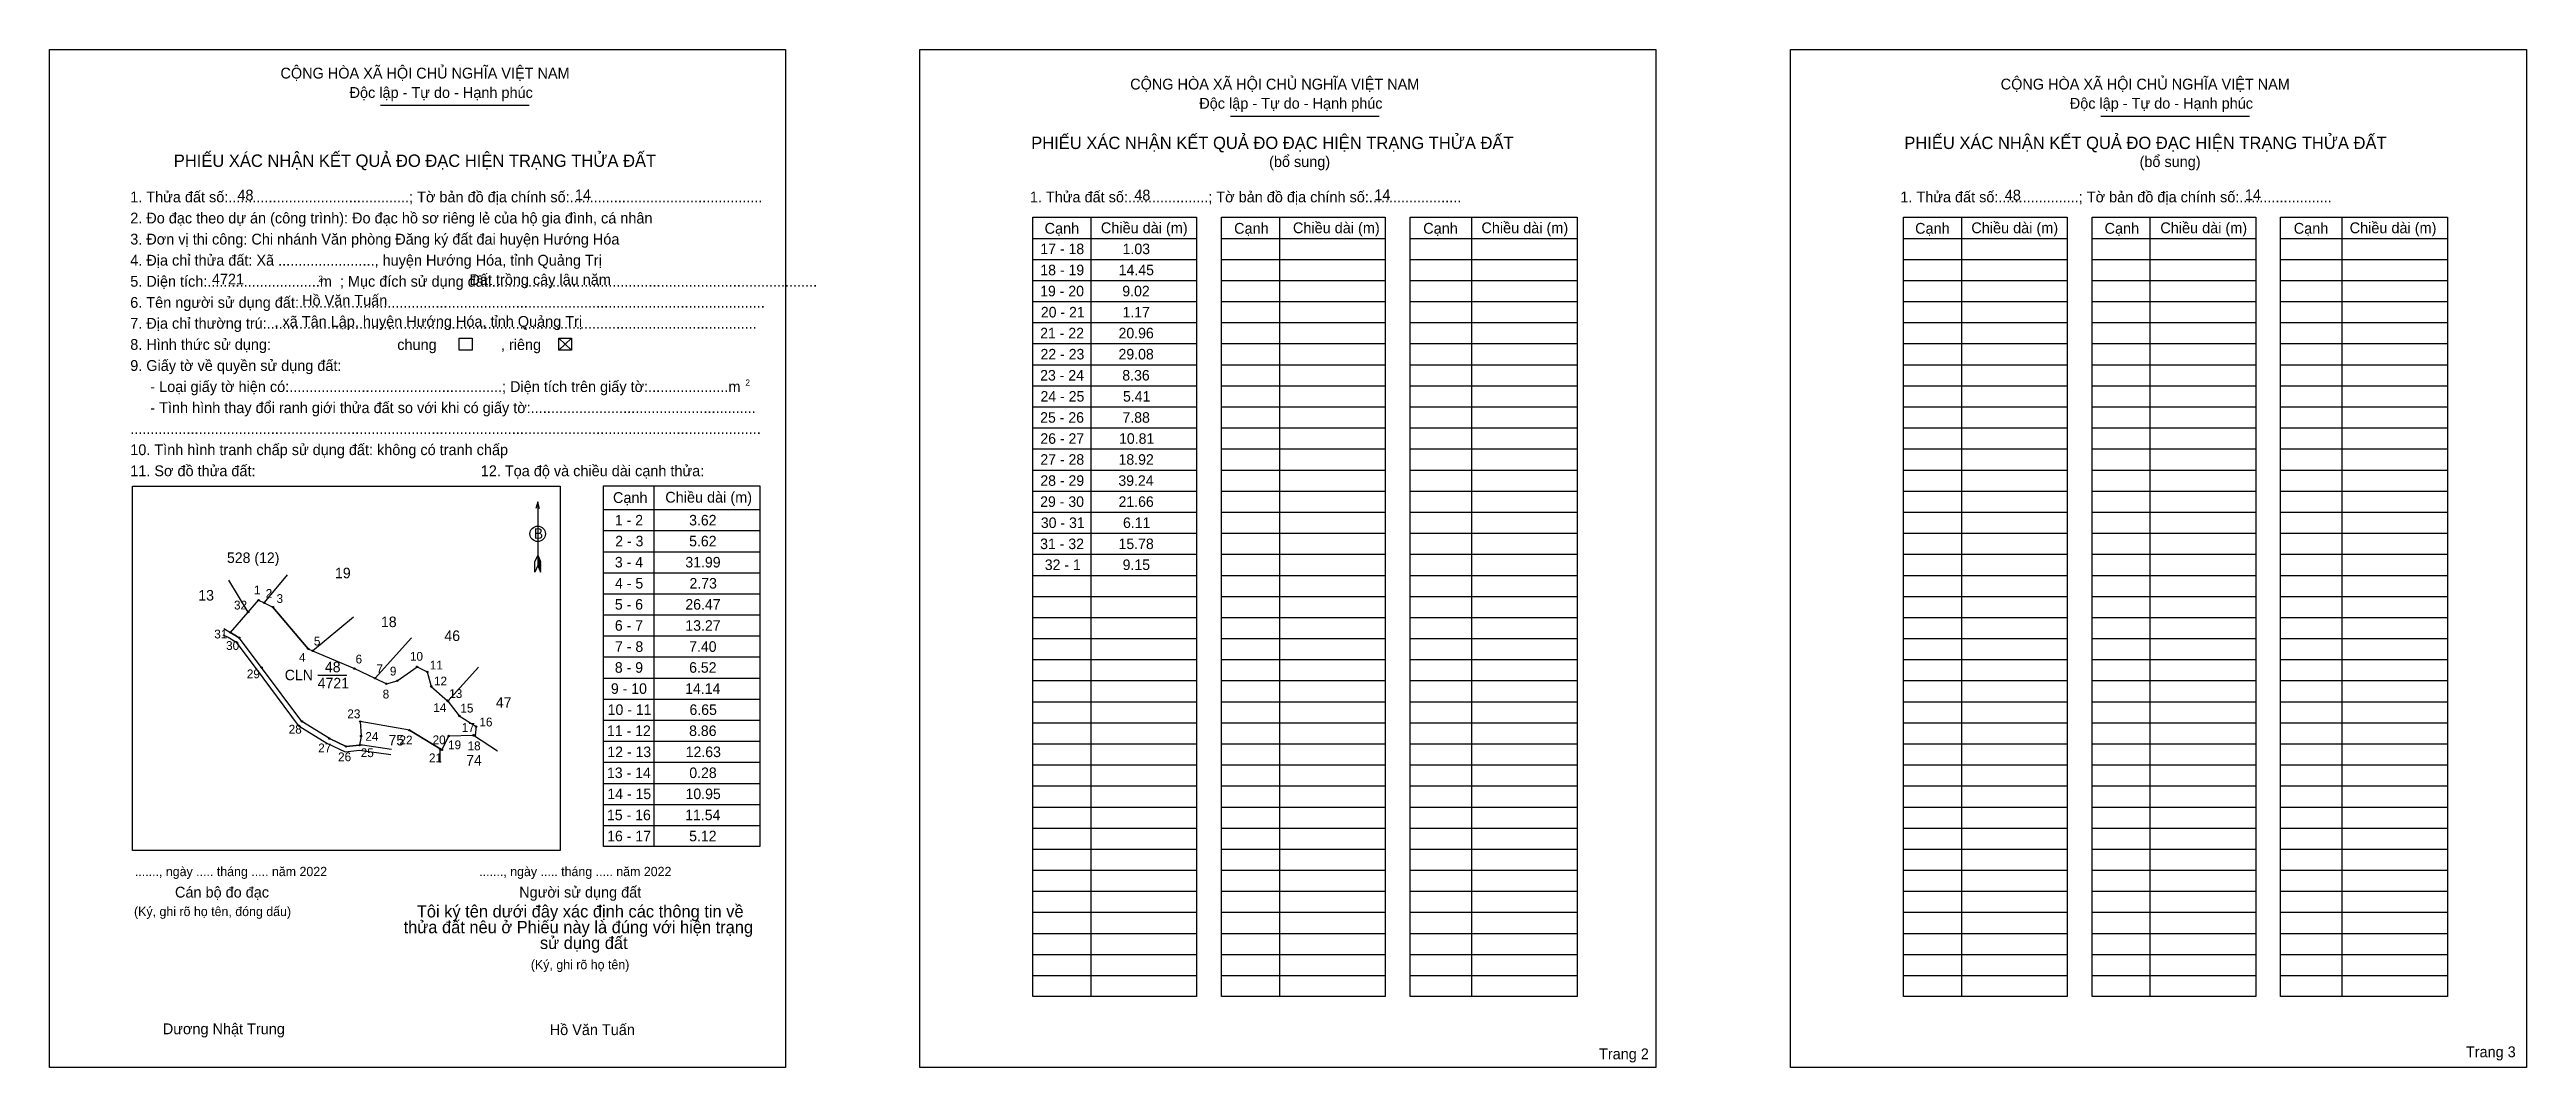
# Model space of a CAD drawing. Extents: x 548644 to 550088, y 1836706 to 1837300.
import ezdxf

# ---------------------------------------------------------------- set-up
doc = ezdxf.new("R2010")
doc.units = 0
for name, color, linetype in [('Level 1', 7, 'Continuous'), ('Level 10', 7, 'Continuous'), ('Level 11', 7, 'Continuous'), ('Level 13', 7, 'Continuous'), ('Level 2', 7, 'Continuous'), ('Level 25', 7, 'Continuous'), ('Level 48', 7, 'Continuous'), ('Level 50', 7, 'Continuous'), ('Level 52', 7, 'Continuous'), ('Level 55', 7, 'Continuous'), ('Level 6', 7, 'Continuous'), ('Level 9', 7, 'Continuous')]:
    doc.layers.add(name, color=color, linetype=linetype)

msp = doc.modelspace()

# ---------------------------------------------------------------- linework, layer by layer
at = {"layer": 'Level 1'}
for p, q in [((548644, 1837300), (548644, 1837300)), ((549151.6, 1837300), (549151.6, 1837300)), ((548837, 1837267.5), (548923.8, 1837267.5)), ((549332.6, 1837261.2), (549419.3, 1837261.2)), ((549840.2, 1837261.2), (549926.9, 1837261.2)), ((549251.3, 1837202.2), (549251.3, 1836747.8)), ((549361.2, 1837202.2), (549361.2, 1836747.8)), ((549473.2, 1837202.2), (549473.2, 1836747.8)), ((549758.9, 1837202.2), (549758.9, 1836747.8)), ((549868.8, 1837202.2), (549868.8, 1836747.8)), ((549980.8, 1837202.2), (549980.8, 1836747.8)), ((549217.5, 1837189.9), (549312.9, 1837189.9)), ((549327.5, 1837189.9), (549422.9, 1837189.9)), ((549437.4, 1837189.9), (549534.8, 1837189.9)), ((549725.1, 1837189.9), (549820.5, 1837189.9)), ((549835.1, 1837189.9), (549930.5, 1837189.9)), ((549945, 1837189.9), (550042.4, 1837189.9)), ((549217.5, 1837177.6), (549312.9, 1837177.6)), ((549327.5, 1837177.6), (549422.9, 1837177.6)), ((549437.4, 1837177.6), (549534.8, 1837177.6)), ((549725.1, 1837177.6), (549820.5, 1837177.6)), ((549835.1, 1837177.6), (549930.5, 1837177.6)), ((549945, 1837177.6), (550042.4, 1837177.6)), ((549217.5, 1837165.3), (549312.9, 1837165.3)), ((549327.5, 1837165.3), (549422.9, 1837165.3)), ((549437.4, 1837165.3), (549534.8, 1837165.3)), ((549725.1, 1837165.3), (549820.5, 1837165.3)), ((549835.1, 1837165.3), (549930.5, 1837165.3)), ((549945, 1837165.3), (550042.4, 1837165.3)), ((549217.5, 1837153), (549312.9, 1837153)), ((549327.5, 1837153), (549422.9, 1837153)), ((549437.4, 1837153), (549534.8, 1837153)), ((549725.1, 1837153), (549820.5, 1837153)), ((549835.1, 1837153), (549930.5, 1837153)), ((549945, 1837153), (550042.4, 1837153)), ((548941, 1837131.7), (548948.4, 1837124.8)), ((548941, 1837124.8), (548948.4, 1837131.7)), ((549217.5, 1837140.8), (549312.9, 1837140.8)), ((549217.5, 1837128.5), (549312.9, 1837128.5)), ((549327.5, 1837140.8), (549422.9, 1837140.8)), ((549327.5, 1837128.5), (549422.9, 1837128.5)), ((549437.4, 1837140.8), (549534.8, 1837140.8)), ((549437.4, 1837128.5), (549534.8, 1837128.5)), ((549725.1, 1837140.8), (549820.5, 1837140.8)), ((549725.1, 1837128.5), (549820.5, 1837128.5)), ((549835.1, 1837140.8), (549930.5, 1837140.8)), ((549835.1, 1837128.5), (549930.5, 1837128.5)), ((549945, 1837140.8), (550042.4, 1837140.8)), ((549945, 1837128.5), (550042.4, 1837128.5)), ((549217.5, 1837116.2), (549312.9, 1837116.2)), ((549327.5, 1837116.2), (549422.9, 1837116.2)), ((549437.4, 1837116.2), (549534.8, 1837116.2)), ((549725.1, 1837116.2), (549820.5, 1837116.2)), ((549835.1, 1837116.2), (549930.5, 1837116.2)), ((549945, 1837116.2), (550042.4, 1837116.2)), ((549217.5, 1837103.9), (549312.9, 1837103.9)), ((549327.5, 1837103.9), (549422.9, 1837103.9)), ((549437.4, 1837103.9), (549534.8, 1837103.9)), ((549725.1, 1837103.9), (549820.5, 1837103.9)), ((549835.1, 1837103.9), (549930.5, 1837103.9)), ((549945, 1837103.9), (550042.4, 1837103.9)), ((549217.5, 1837091.6), (549312.9, 1837091.6)), ((549327.5, 1837091.6), (549422.9, 1837091.6)), ((549437.4, 1837091.6), (549534.8, 1837091.6)), ((549725.1, 1837091.6), (549820.5, 1837091.6)), ((549835.1, 1837091.6), (549930.5, 1837091.6)), ((549945, 1837091.6), (550042.4, 1837091.6)), ((549217.5, 1837079.4), (549312.9, 1837079.4)), ((549327.5, 1837079.4), (549422.9, 1837079.4)), ((549437.4, 1837079.4), (549534.8, 1837079.4)), ((549725.1, 1837079.4), (549820.5, 1837079.4)), ((549835.1, 1837079.4), (549930.5, 1837079.4)), ((549945, 1837079.4), (550042.4, 1837079.4)), ((549217.5, 1837067.1), (549312.9, 1837067.1)), ((549217.5, 1837054.8), (549312.9, 1837054.8)), ((549327.5, 1837067.1), (549422.9, 1837067.1)), ((549327.5, 1837054.8), (549422.9, 1837054.8)), ((549437.4, 1837067.1), (549534.8, 1837067.1)), ((549437.4, 1837054.8), (549534.8, 1837054.8)), ((549725.1, 1837067.1), (549820.5, 1837067.1)), ((549725.1, 1837054.8), (549820.5, 1837054.8)), ((549835.1, 1837067.1), (549930.5, 1837067.1)), ((549835.1, 1837054.8), (549930.5, 1837054.8)), ((549945, 1837067.1), (550042.4, 1837067.1)), ((549945, 1837054.8), (550042.4, 1837054.8)), ((548692.4, 1837045.4), (548692.4, 1837045.4)), ((548996.5, 1837045.5), (548996.5, 1836835.2)), ((549217.5, 1837042.5), (549312.9, 1837042.5)), ((549327.5, 1837042.5), (549422.9, 1837042.5)), ((549437.4, 1837042.5), (549534.8, 1837042.5)), ((549725.1, 1837042.5), (549820.5, 1837042.5)), ((549835.1, 1837042.5), (549930.5, 1837042.5)), ((549945, 1837042.5), (550042.4, 1837042.5)), ((548928.7, 1837036.2), (548928.7, 1836999.1)), ((548967.1, 1837031.7), (549058.2, 1837031.7)), ((549217.5, 1837030.2), (549312.9, 1837030.2)), ((549327.5, 1837030.2), (549422.9, 1837030.2)), ((549437.4, 1837030.2), (549534.8, 1837030.2)), ((549725.1, 1837030.2), (549820.5, 1837030.2)), ((549835.1, 1837030.2), (549930.5, 1837030.2)), ((549945, 1837030.2), (550042.4, 1837030.2)), ((548967.1, 1837019.5), (549058.2, 1837019.5)), ((549217.5, 1837018), (549312.9, 1837018)), ((549327.5, 1837018), (549422.9, 1837018)), ((549437.4, 1837018), (549534.8, 1837018)), ((549725.1, 1837018), (549820.5, 1837018)), ((549835.1, 1837018), (549930.5, 1837018)), ((549945, 1837018), (550042.4, 1837018)), ((548928.7, 1837005.2), (548927.1, 1837001.4)), ((548927.1, 1836995.3), (548927.1, 1837001.4)), ((548928.7, 1836999.1), (548927.1, 1836995.3)), ((548928.7, 1837005.2), (548930.3, 1837001.4)), ((548928.7, 1837004.7), (548930.3, 1837000.9)), ((548928.7, 1837004.1), (548930.3, 1837000.3)), ((548928.7, 1837003.6), (548930.3, 1836999.8)), ((548928.7, 1837003.1), (548930.3, 1836999.2)), ((548928.7, 1837002.5), (548930.3, 1836998.7)), ((548928.7, 1837002), (548930.3, 1836998.1)), ((548928.7, 1837001.5), (548930.3, 1836997.6)), ((548928.7, 1837000.9), (548930.3, 1836997)), ((548928.7, 1837000.4), (548930.3, 1836996.5)), ((548928.7, 1836999.9), (548930.3, 1836995.9)), ((548928.7, 1836999.1), (548930.3, 1836995.3)), ((548930.3, 1836995.3), (548930.3, 1837001.4)), ((548967.1, 1837007.2), (549058.2, 1837007.2)), ((549217.5, 1837005.7), (549312.9, 1837005.7)), ((549327.5, 1837005.7), (549422.9, 1837005.7)), ((549437.4, 1837005.7), (549534.8, 1837005.7)), ((549725.1, 1837005.7), (549820.5, 1837005.7)), ((549835.1, 1837005.7), (549930.5, 1837005.7)), ((549945, 1837005.7), (550042.4, 1837005.7)), ((548967.1, 1836994.9), (549058.2, 1836994.9)), ((548967.1, 1836982.6), (549058.2, 1836982.6)), ((549217.5, 1836993.4), (549312.9, 1836993.4)), ((549327.5, 1836993.4), (549422.9, 1836993.4)), ((549437.4, 1836993.4), (549534.8, 1836993.4)), ((549725.1, 1836993.4), (549820.5, 1836993.4)), ((549835.1, 1836993.4), (549930.5, 1836993.4)), ((549945, 1836993.4), (550042.4, 1836993.4)), ((548967.1, 1836970.3), (549058.2, 1836970.3)), ((549217.5, 1836981.1), (549312.9, 1836981.1)), ((549217.5, 1836968.8), (549312.9, 1836968.8)), ((549327.5, 1836981.1), (549422.9, 1836981.1)), ((549327.5, 1836968.8), (549422.9, 1836968.8)), ((549437.4, 1836981.1), (549534.8, 1836981.1)), ((549437.4, 1836968.8), (549534.8, 1836968.8)), ((549725.1, 1836981.1), (549820.5, 1836981.1)), ((549725.1, 1836968.8), (549820.5, 1836968.8)), ((549835.1, 1836981.1), (549930.5, 1836981.1)), ((549835.1, 1836968.8), (549930.5, 1836968.8)), ((549945, 1836981.1), (550042.4, 1836981.1)), ((549945, 1836968.8), (550042.4, 1836968.8)), ((548967.1, 1836958.1), (549058.2, 1836958.1)), ((549217.5, 1836956.5), (549312.9, 1836956.5)), ((549327.5, 1836956.5), (549422.9, 1836956.5)), ((549437.4, 1836956.5), (549534.8, 1836956.5)), ((549725.1, 1836956.5), (549820.5, 1836956.5)), ((549835.1, 1836956.5), (549930.5, 1836956.5)), ((549945, 1836956.5), (550042.4, 1836956.5)), ((548967.1, 1836945.8), (549058.2, 1836945.8)), ((549217.5, 1836944.3), (549312.9, 1836944.3)), ((549327.5, 1836944.3), (549422.9, 1836944.3)), ((549437.4, 1836944.3), (549534.8, 1836944.3)), ((549725.1, 1836944.3), (549820.5, 1836944.3)), ((549835.1, 1836944.3), (549930.5, 1836944.3)), ((549945, 1836944.3), (550042.4, 1836944.3)), ((548967.1, 1836933.5), (549058.2, 1836933.5)), ((549217.5, 1836932), (549312.9, 1836932)), ((549327.5, 1836932), (549422.9, 1836932)), ((549437.4, 1836932), (549534.8, 1836932)), ((549725.1, 1836932), (549820.5, 1836932)), ((549835.1, 1836932), (549930.5, 1836932)), ((549945, 1836932), (550042.4, 1836932)), ((548967.1, 1836921.2), (549058.2, 1836921.2)), ((549217.5, 1836919.7), (549312.9, 1836919.7)), ((549327.5, 1836919.7), (549422.9, 1836919.7)), ((549437.4, 1836919.7), (549534.8, 1836919.7)), ((549725.1, 1836919.7), (549820.5, 1836919.7)), ((549835.1, 1836919.7), (549930.5, 1836919.7)), ((549945, 1836919.7), (550042.4, 1836919.7)), ((548967.1, 1836908.9), (549058.2, 1836908.9)), ((548967.1, 1836896.7), (549058.2, 1836896.7)), ((549217.5, 1836907.4), (549312.9, 1836907.4)), ((549327.5, 1836907.4), (549422.9, 1836907.4)), ((549437.4, 1836907.4), (549534.8, 1836907.4)), ((549725.1, 1836907.4), (549820.5, 1836907.4)), ((549835.1, 1836907.4), (549930.5, 1836907.4)), ((549945, 1836907.4), (550042.4, 1836907.4)), ((548967.1, 1836884.4), (549058.2, 1836884.4)), ((549217.5, 1836895.1), (549312.9, 1836895.1)), ((549217.5, 1836882.9), (549312.9, 1836882.9)), ((549327.5, 1836895.1), (549422.9, 1836895.1)), ((549327.5, 1836882.9), (549422.9, 1836882.9)), ((549437.4, 1836895.1), (549534.8, 1836895.1)), ((549437.4, 1836882.9), (549534.8, 1836882.9)), ((549725.1, 1836895.1), (549820.5, 1836895.1)), ((549725.1, 1836882.9), (549820.5, 1836882.9)), ((549835.1, 1836895.1), (549930.5, 1836895.1)), ((549835.1, 1836882.9), (549930.5, 1836882.9)), ((549945, 1836895.1), (550042.4, 1836895.1)), ((549945, 1836882.9), (550042.4, 1836882.9)), ((548967.1, 1836872.1), (549058.2, 1836872.1)), ((549217.5, 1836870.6), (549312.9, 1836870.6)), ((549327.5, 1836870.6), (549422.9, 1836870.6)), ((549437.4, 1836870.6), (549534.8, 1836870.6)), ((549725.1, 1836870.6), (549820.5, 1836870.6)), ((549835.1, 1836870.6), (549930.5, 1836870.6)), ((549945, 1836870.6), (550042.4, 1836870.6)), ((548967.1, 1836859.8), (549058.2, 1836859.8)), ((549217.5, 1836858.3), (549312.9, 1836858.3)), ((549327.5, 1836858.3), (549422.9, 1836858.3)), ((549437.4, 1836858.3), (549534.8, 1836858.3)), ((549725.1, 1836858.3), (549820.5, 1836858.3)), ((549835.1, 1836858.3), (549930.5, 1836858.3)), ((549945, 1836858.3), (550042.4, 1836858.3)), ((548967.1, 1836847.5), (549058.2, 1836847.5)), ((549217.5, 1836846), (549312.9, 1836846)), ((549327.5, 1836846), (549422.9, 1836846)), ((549437.4, 1836846), (549534.8, 1836846)), ((549725.1, 1836846), (549820.5, 1836846)), ((549835.1, 1836846), (549930.5, 1836846)), ((549945, 1836846), (550042.4, 1836846)), ((548941.8, 1836832.9), (548941.8, 1836832.9)), ((549217.5, 1836833.7), (549312.9, 1836833.7)), ((549327.5, 1836833.7), (549422.9, 1836833.7)), ((549437.4, 1836833.7), (549534.8, 1836833.7)), ((549725.1, 1836833.7), (549820.5, 1836833.7)), ((549835.1, 1836833.7), (549930.5, 1836833.7)), ((549945, 1836833.7), (550042.4, 1836833.7)), ((549217.5, 1836821.5), (549312.9, 1836821.5)), ((549327.5, 1836821.5), (549422.9, 1836821.5)), ((549437.4, 1836821.5), (549534.8, 1836821.5)), ((549725.1, 1836821.5), (549820.5, 1836821.5)), ((549835.1, 1836821.5), (549930.5, 1836821.5)), ((549945, 1836821.5), (550042.4, 1836821.5)), ((549217.5, 1836809.2), (549312.9, 1836809.2)), ((549217.5, 1836796.9), (549312.9, 1836796.9)), ((549327.5, 1836809.2), (549422.9, 1836809.2)), ((549327.5, 1836796.9), (549422.9, 1836796.9)), ((549437.4, 1836809.2), (549534.8, 1836809.2)), ((549437.4, 1836796.9), (549534.8, 1836796.9)), ((549725.1, 1836809.2), (549820.5, 1836809.2)), ((549725.1, 1836796.9), (549820.5, 1836796.9)), ((549835.1, 1836809.2), (549930.5, 1836809.2)), ((549835.1, 1836796.9), (549930.5, 1836796.9)), ((549945, 1836809.2), (550042.4, 1836809.2)), ((549945, 1836796.9), (550042.4, 1836796.9)), ((549217.5, 1836784.6), (549312.9, 1836784.6)), ((549327.5, 1836784.6), (549422.9, 1836784.6)), ((549437.4, 1836784.6), (549534.8, 1836784.6)), ((549725.1, 1836784.6), (549820.5, 1836784.6)), ((549835.1, 1836784.6), (549930.5, 1836784.6)), ((549945, 1836784.6), (550042.4, 1836784.6)), ((549217.5, 1836772.3), (549312.9, 1836772.3)), ((549327.5, 1836772.3), (549422.9, 1836772.3)), ((549437.4, 1836772.3), (549534.8, 1836772.3)), ((549725.1, 1836772.3), (549820.5, 1836772.3)), ((549835.1, 1836772.3), (549930.5, 1836772.3)), ((549945, 1836772.3), (550042.4, 1836772.3)), ((549217.5, 1836760.1), (549312.9, 1836760.1)), ((549327.5, 1836760.1), (549422.9, 1836760.1)), ((549437.4, 1836760.1), (549534.8, 1836760.1)), ((549725.1, 1836760.1), (549820.5, 1836760.1)), ((549835.1, 1836760.1), (549930.5, 1836760.1)), ((549945, 1836760.1), (550042.4, 1836760.1)), ((549073.2, 1836706.4), (549073.2, 1836706.4)), ((549580.8, 1836706.4), (549580.8, 1836706.4))]:
    msp.add_line(p, q, dxfattribs=at)
for points in [[(549217.5, 1837202.2), (549312.9, 1837202.2), (549312.9, 1836747.8), (549217.5, 1836747.8)], [(549327.5, 1837202.2), (549422.9, 1837202.2), (549422.9, 1836747.8), (549327.5, 1836747.8)], [(549437.4, 1837202.2), (549534.8, 1837202.2), (549534.8, 1836747.8), (549437.4, 1836747.8)], [(549725.1, 1837202.2), (549820.5, 1837202.2), (549820.5, 1836747.8), (549725.1, 1836747.8)], [(549835.1, 1837202.2), (549930.5, 1837202.2), (549930.5, 1836747.8), (549835.1, 1836747.8)], [(549945, 1837202.2), (550042.4, 1837202.2), (550042.4, 1836747.8), (549945, 1836747.8)], [(548692.4, 1837045.4), (548941.8, 1837045.4), (548941.8, 1836832.9), (548692.4, 1836832.9)], [(548967.1, 1837045.5), (549058.2, 1837045.5), (549058.2, 1836835.2), (548967.1, 1836835.2)]]:
    msp.add_lwpolyline(points, close=True, dxfattribs=at)
msp.add_lwpolyline([(548929.8, 1837032.3), (548928.7, 1837036.2), (548927.6, 1837032.3)], dxfattribs=at)
msp.add_circle((548928.7, 1837017.6), 4.53, dxfattribs=at)
at = {"layer": 'Level 10'}
msp.add_lwpolyline([(548774.3, 1836974.9), (548794.9, 1836950.5), (548797.4, 1836949.4), (548821.8, 1836939), (548833.8, 1836933.4), (548840.5, 1836930.2), (548846.8, 1836931.9), (548858.4, 1836940.1), (548864.3, 1836937.1), (548866.6, 1836928.6), (548876.1, 1836920.3), (548876.3, 1836920), (548883, 1836911.4), (548892.8, 1836905.2), (548892.2, 1836900.2), (548891.2, 1836900.1), (548876.7, 1836899.7), (548872.8, 1836891.6), (548871.8, 1836892.2), (548853.9, 1836903.1), (548825.2, 1836908.1), (548825.7, 1836899.7), (548824.8, 1836894.4), (548817, 1836893.6), (548807.2, 1836898.2), (548791.2, 1836908.2), (548767.7, 1836939.6), (548754.7, 1836957), (548749.5, 1836960.1), (548759.9, 1836972), (548765.9, 1836978.9), (548769.2, 1836977.3)], close=True, dxfattribs=at)
at = {"layer": 'Level 11'}
for centre in [(548759.9, 1836972), (548765.9, 1836978.9), (548769.2, 1836977.3), (548774.3, 1836974.9), (548774.3, 1836974.9), (548749.5, 1836960.1), (548754.7, 1836957), (548767.7, 1836939.6), (548794.9, 1836950.5), (548797.4, 1836949.4), (548821.8, 1836939), (548858.4, 1836940.1), (548833.8, 1836933.4), (548840.5, 1836930.2), (548846.8, 1836931.9), (548864.3, 1836937.1), (548866.6, 1836928.6), (548876.1, 1836920.3), (548876.3, 1836920), (548883, 1836911.4), (548791.2, 1836908.2), (548807.2, 1836898.2), (548825.2, 1836908.1), (548825.7, 1836899.7), (548853.9, 1836903.1), (548876.7, 1836899.7), (548891.2, 1836900.1), (548892.2, 1836900.2), (548892.8, 1836905.2), (548817, 1836893.6), (548824.8, 1836894.4), (548871.8, 1836892.2), (548872.8, 1836891.6)]:
    msp.add_circle(centre, 0.409, dxfattribs=at)
at = {"layer": 'Level 2'}
for points in [[(548644, 1837300), (549073.2, 1837300), (549073.2, 1836706.4), (548644, 1836706.4)], [(549151.6, 1837300), (549580.8, 1837300), (549580.8, 1836706.4), (549151.6, 1836706.4)], [(549659.2, 1837300), (550088.4, 1837300), (550088.4, 1836706.4), (549659.2, 1836706.4)]]:
    msp.add_lwpolyline(points, close=True, dxfattribs=at)
at = {"layer": 'Level 25'}
for p, q in [((548794.9, 1836950.5), (548774.3, 1836974.9)), ((548745.7, 1836962.4), (548754.7, 1836957)), ((548807.2, 1836898.2), (548817, 1836893.6)), ((548853.9, 1836903.1), (548825.2, 1836908.1)), ((548853.9, 1836903.1), (548871.8, 1836892.2)), ((548891.2, 1836900.1), (548892.2, 1836900.2)), ((548817, 1836893.6), (548824.8, 1836894.4)), ((548871.8, 1836892.2), (548872.8, 1836891.6))]:
    msp.add_line(p, q, dxfattribs=at)
at = {"layer": 'Level 50'}
for points in [[(548883, 1837131.7), (548890.4, 1837131.7), (548890.4, 1837124.8), (548883, 1837124.8)], [(548941, 1837131.7), (548948.4, 1837131.7), (548948.4, 1837124.8), (548941, 1837124.8)]]:
    msp.add_lwpolyline(points, close=True, dxfattribs=at)
at = {"layer": 'Level 9'}
for p, q in [((548759.9, 1836972), (548748.5, 1836990.5)), ((548769.4, 1836977.6), (548782.8, 1836993.7)), ((548797.4, 1836949.4), (548821.2, 1836969.2)), ((548745, 1836958.7), (548748.2, 1836957.4)), ((548748.2, 1836957.4), (548752.7, 1836954.7)), ((548752.7, 1836954.7), (548764.5, 1836938.8)), ((548833.9, 1836933.5), (548855.2, 1836957)), ((548876.3, 1836920.1), (548894.1, 1836939.8)), ((548764.5, 1836938.8), (548789.1, 1836905.9)), ((548800.4, 1836935.2), (548817.4, 1836935.2)), ((548789.1, 1836905.9), (548805.7, 1836895.6)), ((548905.3, 1836890.8), (548891.2, 1836900.1)), ((548805.7, 1836895.6), (548816.5, 1836890.5)), ((548816.5, 1836890.5), (548824.8, 1836891.4)), ((548824.8, 1836891.4), (548843, 1836888.9)), ((548826.6, 1836894.4), (548824.8, 1836894.4)), ((548843.4, 1836891.8), (548826.6, 1836894.4)), ((548871.8, 1836884.2), (548871.8, 1836892.2))]:
    msp.add_line(p, q, dxfattribs=at)

# ---------------------------------------------------------------- texts
at = {"layer": 'Level 1'}
for s, height, p in [('CỘNG HÒA XÃ HỘI CHỦ NGHĨA VIỆT NAM', 6.304, (548778.7, 1837283.1)), ('Độc lập - Tự do - Hạnh phúc', 6.304, (548819, 1837271.8)), ('CỘNG HÒA XÃ HỘI CHỦ NGHĨA VIỆT NAM', 6.304, (549274.2, 1837276.7)), ('Độc lập - Tự do - Hạnh phúc', 6.304, (549314.5, 1837265.5)), ('CỘNG HÒA XÃ HỘI CHỦ NGHĨA VIỆT NAM', 6.304, (549781.8, 1837276.7)), ('Độc lập - Tự do - Hạnh phúc', 6.304, (549822.1, 1837265.5)), ('PHIẾU XÁC NHẬN KẾT QUẢ ĐO ĐẠC HIỆN TRẠNG THỬA ĐẤT', 7.205, (549216.5, 1837242)), ('PHIẾU XÁC NHẬN KẾT QUẢ ĐO ĐẠC HIỆN TRẠNG THỬA ĐẤT', 7.205, (549725.6, 1837242)), ('PHIẾU XÁC NHẬN KẾT QUẢ ĐO ĐẠC HIỆN TRẠNG THỬA ĐẤT', 7.205, (548716.5, 1837231.6)), ('(bổ sung)', 6.3, (549355.2, 1837231.5)), ('(bổ sung)', 6.3, (549862.8, 1837231.5)), ('1. Thửa đất số:.............................................; Tờ bản đồ địa chính số:................................................', 6.304, (548691.1, 1837210.9)), ('1. Thửa đất số:....................; Tờ bản đồ địa chính số:.......................', 6.304, (549215.7, 1837210.9)), ('1. Thửa đất số:....................; Tờ bản đồ địa chính số:.......................', 6.304, (549723.3, 1837210.9)), ('2. Đo đạc theo dự án (công trình): Đo đạc hồ sơ riêng lẻ của hộ gia đình, cá nhân', 6.304, (548691.1, 1837198.6)), ('Chiều dài (m)', 6.304, (549257.1, 1837192.9)), ('Chiều dài (m)', 6.304, (549369.1, 1837192.9)), ('Chiều dài (m)', 6.304, (549479, 1837192.9)), ('Chiều dài (m)', 6.304, (549764.7, 1837192.9)), ('Chiều dài (m)', 6.304, (549874.9, 1837192.9)), ('Chiều dài (m)', 6.304, (549985.3, 1837192.9)), ('3. Đơn vị thi công: Chi nhánh Văn phòng Đăng ký đất đai huyện Hướng Hóa', 6.304, (548691.1, 1837186.3)), ('Cạnh', 6.3, (549224.3, 1837192.6)), ('Cạnh', 6.3, (549334.8, 1837192.6)), ('Cạnh', 6.3, (549445.1, 1837192.6)), ('Cạnh', 6.3, (549731.9, 1837192.6)), ('Cạnh', 6.3, (549842.4, 1837192.6)), ('Cạnh', 6.3, (549952.7, 1837192.6)), ('4. Địa chỉ thửa đất: Xã ........................, huyện Hướng Hóa, tỉnh Quảng Trị', 6.304, (548691.1, 1837174)), ('5. Diện tích:............................m  ; Mục đích sử dụng đất:.................................................................................', 6.304, (548691.1, 1837161.7)), ('6. Tên người sử dụng đất:....................................................................................................................', 6.304, (548691.1, 1837149.4)), ('2', 3.6, (548800.8, 1837164.6)), ('7. Địa chỉ thường trú:..........................................................................................................................', 6.304, (548691.1, 1837137.2)), ('chung                , riêng', 6.304, (548846.8, 1837124.8)), ('9. Giấy tờ về quyền sử dụng đất:', 6.304, (548691.1, 1837112.6)), ('     - Loại giấy tờ hiện có:.....................................................; Diện tích trên giấy tờ:....................m', 6.304, (548691.1, 1837100.3)), ('2', 3.6, (549049.8, 1837104)), ('     - Tình hình thay đổi ranh giới thửa đất so với khi có giấy tờ:........................................................', 6.304, (548691.1, 1837088)), ('10. Tình hình tranh chấp sử dụng đất: không có tranh chấp', 6.304, (548691.1, 1837063.5)), ('.............................................................................................................................................................', 6.304, (548691.1, 1837075.8)), ('11. Sơ đồ thửa đất:', 6.304, (548691.1, 1837051.2)), ('12. Tọa độ và chiều dài cạnh thửa:', 6.304, (548895.5, 1837051.2)), ('Cạnh', 6.3, (548972.6, 1837035.6)), ('Chiều dài (m)', 6.304, (549003.1, 1837035.8)), ('B', 6.14, (548926.4, 1837014.7)), ('......., ngày ..... tháng ..... năm 2022', 5.404, (548693.8, 1836818)), ('......., ngày ..... tháng ..... năm 2022', 5.404, (548894.6, 1836818)), ('Cán bộ đo đạc', 6.304, (548717.2, 1836805.5)), ('Người sử dụng đất', 6.304, (548917.9, 1836805.5)), ('(Ký, ghi rõ họ tên, đóng dấu)', 5.404, (548693.3, 1836794.7)), ('Tôi ký tên dưới đây xác định các thông tin về', 7.164, (548858.2, 1836793.9)), ('thửa đất nêu ở Phiếu này là đúng với hiện trạng', 7.164, (548850.5, 1836784.7)), ('sử dụng đất', 7.164, (548930, 1836775.5)), ('(Ký, ghi rõ họ tên)', 5.404, (548924.7, 1836763.7)), ('Dương Nhật Trung', 6.304, (548710.1, 1836725.8)), ('Trang 2', 6.3, (549547.6, 1836711.2)), ('Trang 3', 6.3, (550053.1, 1836712.4))]:
    msp.add_text(s, height=height, dxfattribs=at).set_placement(p)
at = {"layer": 'Level 13'}
for s, p in [('48', (548804.6, 1836936.9)), ('CLN', (548781.2, 1836932.2)), ('4721', (548800.4, 1836927.5))]:
    msp.add_text(s, height=6.14, dxfattribs=at).set_placement(p)
at = {"layer": 'Level 48'}
msp.add_text('8. Hình thức sử dụng:', height=6.304, dxfattribs=at).set_placement((548691.1, 1837124.9))
at = {"layer": 'Level 52'}
for s, p in [('17 - 18', (549221.8, 1837180.7)), ('1.03', (549269.8, 1837180.7)), ('18 - 19', (549221.8, 1837168.4)), ('14.45', (549267.5, 1837168.4)), ('19 - 20', (549221.7, 1837156.1)), ('9.02', (549269.6, 1837156.1)), ('20 - 21', (549222.1, 1837143.8)), ('1.17', (549269.7, 1837143.8)), ('21 - 22', (549221.7, 1837131.6)), ('20.96', (549267.4, 1837131.6)), ('23 - 24', (549221.7, 1837107)), ('22 - 23', (549221.9, 1837119.3)), ('29.08', (549267.4, 1837119.3)), ('8.36', (549269.6, 1837107)), ('24 - 25', (549221.9, 1837094.7)), ('5.41', (549270, 1837094.7)), ('25 - 26', (549221.7, 1837082.4)), ('7.88', (549269.7, 1837082.4)), ('26 - 27', (549221.8, 1837070.1)), ('10.81', (549267.7, 1837070.1)), ('27 - 28', (549221.8, 1837057.9)), ('18.92', (549267.4, 1837057.9)), ('28 - 29', (549221.8, 1837045.6)), ('39.24', (549267.3, 1837045.6)), ('1 - 2', (548973.7, 1837022.5)), ('3.62', (549017, 1837022.5)), ('29 - 30', (549221.7, 1837033.3)), ('30 - 31', (549222.1, 1837021)), ('21.66', (549267.4, 1837033.3)), ('6.11', (549270, 1837021)), ('2 - 3', (548973.9, 1837010.3)), ('5.62', (549017, 1837010.3)), ('31 - 32', (549221.7, 1837008.7)), ('15.78', (549267.4, 1837008.7)), ('528 (12)', (548747.5, 1837000.6)), ('19', (548810.5, 1836991.7)), ('3 - 4', (548973.7, 1836998)), ('31.99', (549014.8, 1836998)), ('32 - 1', (549224.4, 1836996.5)), ('9.15', (549269.8, 1836996.5)), ('13', (548730.8, 1836978.7)), ('4 - 5', (548973.8, 1836985.7)), ('2.73', (549017.2, 1836985.7)), ('18', (548837.3, 1836963.2)), ('5 - 6', (548973.7, 1836973.4)), ('26.47', (549014.8, 1836973.4)), ('46', (548874.3, 1836955.1)), ('6 - 7', (548973.7, 1836961.1)), ('7 - 8', (548973.8, 1836948.8)), ('13.27', (549014.8, 1836961.1)), ('7.40', (549017, 1836948.8)), ('8 - 9', (548973.7, 1836936.6)), ('6.52', (549017, 1836936.6)), ('9 - 10', (548971.4, 1836924.3)), ('14.14', (549014.7, 1836924.3)), ('47', (548904.3, 1836916.2)), ('10 - 11', (548969.5, 1836912)), ('6.65', (549017.2, 1836912)), ('75', (548841.7, 1836894.2)), ('11 - 12', (548969.1, 1836899.7)), ('8.86', (549017, 1836899.7)), ('74', (548887, 1836882.5)), ('12 - 13', (548969.3, 1836887.4)), ('12.63', (549015, 1836887.4)), ('13 - 14', (548969.1, 1836875.2)), ('14 - 15', (548969.3, 1836862.9)), ('10.95', (549014.9, 1836862.9)), ('0.28', (549017.1, 1836875.2)), ('15 - 16', (548969.1, 1836850.6)), ('11.54', (549014.7, 1836850.6)), ('16 - 17', (548969.2, 1836838.3)), ('5.12', (549017, 1836838.3))]:
    msp.add_text(s, height=6.14, dxfattribs=at).set_placement(p)
at = {"layer": 'Level 55'}
for s, p in [('32', (548759.7, 1836972)), ('1', (548765.9, 1836978.9)), ('2', (548769.1, 1836977.3)), ('3', (548774.2, 1836974.9)), ('31', (548749.4, 1836960.1)), ('30', (548754.6, 1836957)), ('29', (548767.5, 1836939.6)), ('4', (548794.8, 1836950.5)), ('5', (548797.4, 1836949.4)), ('10', (548858.2, 1836940.1)), ('6', (548821.7, 1836939)), ('7', (548833.7, 1836933.4)), ('8', (548840.4, 1836930.2)), ('9', (548846.7, 1836931.9)), ('11', (548864.2, 1836937.1)), ('12', (548866.4, 1836928.6)), ('13', (548876, 1836920.3)), ('14', (548876.1, 1836920)), ('15', (548882.9, 1836911.4)), ('28', (548791, 1836908.2)), ('27', (548807.1, 1836898.2)), ('23', (548825.1, 1836908.1)), ('24', (548825.5, 1836899.7)), ('22', (548853.8, 1836903.1)), ('19', (548876.6, 1836899.7)), ('18', (548891, 1836900.1)), ('17', (548892, 1836900.2)), ('16', (548892.6, 1836905.2)), ('26', (548816.9, 1836893.6)), ('25', (548824.7, 1836894.4)), ('21', (548871.6, 1836892.2)), ('20', (548872.6, 1836891.6))]:
    msp.add_text(s, height=0.205, dxfattribs=at).set_placement(p)
at = {"layer": 'Level 6'}
for s, height, p in [('48', 6.3, (548753.6, 1837212)), ('14', 6.3, (548950.4, 1837212.1)), ('48', 6.3, (549276.6, 1837212)), ('14', 6.3, (549416.6, 1837212.1)), ('48', 6.3, (549784.2, 1837212)), ('14', 6.3, (549924.2, 1837212.1)), ('4721', 6.3, (548738.7, 1837163)), ('Hồ Văn Tuấn', 6.304, (548791.3, 1837150.6)), ('Đất trồng cây lâu năm', 6.304, (548888.9, 1837162.7)), (', xã Tân Lập, huyện Hướng Hóa, tỉnh Quảng Trị', 6.304, (548775.2, 1837138.3)), ('Hồ Văn Tuấn', 6.304, (548935.7, 1836725.3))]:
    msp.add_text(s, height=height, dxfattribs=at).set_placement(p)
at = {"layer": 'Level 9'}
for s, p in [('1', (548763.2, 1836982.3)), ('2', (548770.1, 1836980.3)), ('32', (548751.6, 1836973.5)), ('3', (548776.4, 1836977.3)), ('31', (548740.1, 1836956.6)), ('30', (548747, 1836949.9)), ('5', (548798.2, 1836952.5)), ('4', (548789.5, 1836943)), ('6', (548822.5, 1836942)), ('7', (548834.7, 1836936.4)), ('9', (548842.5, 1836935)), ('10', (548854.2, 1836943.6)), ('11', (548865.8, 1836938.5)), ('29', (548759.1, 1836933.4)), ('8', (548838.3, 1836921.6)), ('12', (548868.2, 1836929.2)), ('13', (548877.1, 1836921.9)), ('23', (548817.7, 1836910.1)), ('14', (548867.8, 1836913.7)), ('15', (548883.6, 1836913.4)), ('16', (548894.7, 1836905.3)), ('28', (548783.5, 1836901.1)), ('24', (548828.2, 1836896.9)), ('22', (548848.1, 1836894.8)), ('20', (548867.4, 1836894.9)), ('19', (548876.4, 1836892)), ('17', (548884.4, 1836902.1)), ('18', (548887.8, 1836891.4)), ('27', (548800.7, 1836890.2)), ('26', (548812.3, 1836885)), ('25', (548825.5, 1836887.4)), ('21', (548865.3, 1836884.4))]:
    msp.add_text(s, height=5.12, dxfattribs=at).set_placement(p)

doc.saveas('drawing.dxf')
